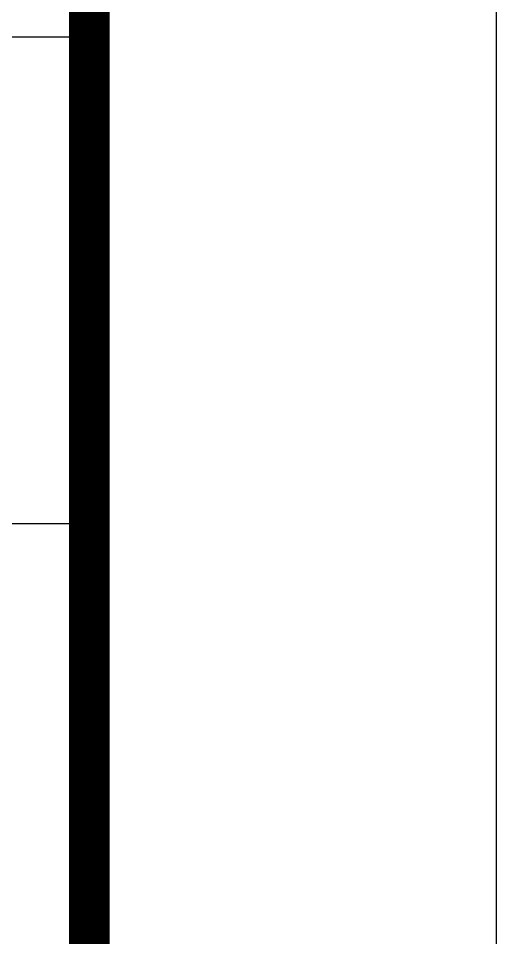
# Model space of a CAD drawing. Extents: x 19118 to 566552, y -1188739 to 92943.
# Drawn here: x 160738 to 161912, y 23653 to 25909 of the extents above; entities that cross this region are included whole.
import ezdxf

# ---------------------------------------------------------------- set-up
doc = ezdxf.new("R2010")
doc.units = 0
doc.header["$LTSCALE"] = 1000
doc.header["$MEASUREMENT"] = 0
doc.layers.add('PUB_TITLE', color=4, linetype='CONTINUOUS')
doc.layers.add('图框', color=4, linetype='CONTINUOUS')

msp = doc.modelspace()

# ---------------------------------------------------------------- linework, layer by layer
at = {"layer": 'PUB_TITLE'}
msp.add_lwpolyline([(77811.65, -22788.34), (161911.65, -22788.34), (161911.65, 36611.66), (77811.65, 36611.66)], close=True, dxfattribs=at)
at = {"layer": 'PUB_TITLE', "const_width": 100}
msp.add_lwpolyline([(80311.65, -21788.34), (160911.65, -21788.34), (160911.65, 35611.66), (80311.65, 35611.66)], close=True, dxfattribs=at)
at = {"layer": '图框', "color": 0}
for p, q in [((154902.42, 25864.21), (160911.65, 25864.21)), ((154902.42, 25864.21), (160911.65, 25864.21)), ((154902.42, 24669.01), (160911.65, 24669.01))]:
    msp.add_line(p, q, dxfattribs=at)
at = {"layer": '图框', "color": 4, "const_width": 98.59}
msp.add_lwpolyline([(154902.42, 35611.66), (160911.65, 35611.66), (160911.65, -21788.34), (154902.42, -21788.34)], close=True, dxfattribs=at)
at = {"layer": '图框', "color": 0, "const_width": 50}
msp.add_lwpolyline([(154902.42, 26860.21), (160911.65, 26860.21), (160911.65, 16701.01), (154902.42, 16701.01)], close=True, dxfattribs=at)

doc.saveas('drawing.dxf')
